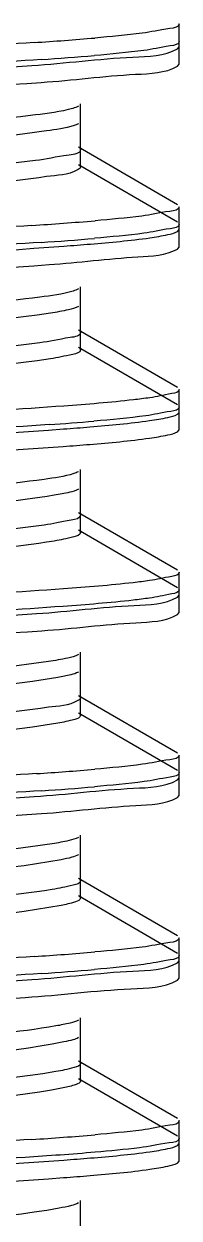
# Model space of a CAD drawing. Extents: x 1725261 to 1937680, y 860327 to 1571294.
# Drawn here: x 1832010.7 to 1832031, y 1215989.3 to 1216144.9 of the extents above; entities that cross this region are included whole.
import ezdxf

# ---------------------------------------------------------------- set-up
doc = ezdxf.new("R2010")
doc.units = 0
doc.header["$LTSCALE"] = 1000
doc.header["$MEASUREMENT"] = 0

msp = doc.modelspace()

# ---------------------------------------------------------------- linework, layer by layer
at = {"linetype": 'Continuous'}
for p, q in [((1832030.97, 1216141.94), (1832030.97, 1216144.91)), ((1832030.97, 1216141.94), (1832030.97, 1216144.91)), ((1832030.75, 1216141.68), (1832030.97, 1216141.94)), ((1832030.97, 1216139.66), (1832030.97, 1216142.63)), ((1832030.97, 1216139.66), (1832030.97, 1216142.63)), ((1832030.75, 1216139.4), (1832030.97, 1216139.66)), ((1832018.08, 1216128.54), (1832018.08, 1216134.49)), ((1832018.08, 1216126.26), (1832018.08, 1216132.22)), ((1832030.75, 1216121.36), (1832017.82, 1216128.84)), ((1832030.75, 1216119.08), (1832017.82, 1216126.56)), ((1832030.97, 1216118.12), (1832030.97, 1216121.1)), ((1832030.97, 1216118.12), (1832030.97, 1216121.1)), ((1832030.75, 1216117.86), (1832030.97, 1216118.12)), ((1832030.97, 1216115.84), (1832030.97, 1216118.82)), ((1832030.97, 1216115.84), (1832030.97, 1216118.82)), ((1832030.75, 1216115.58), (1832030.97, 1216115.84)), ((1832018.08, 1216104.73), (1832018.08, 1216110.68)), ((1832018.08, 1216102.45), (1832018.08, 1216108.4)), ((1832030.75, 1216097.55), (1832017.82, 1216105.03)), ((1832030.75, 1216095.27), (1832017.82, 1216102.75)), ((1832030.97, 1216094.31), (1832030.97, 1216097.29)), ((1832030.97, 1216092.03), (1832030.97, 1216095.01)), ((1832030.97, 1216092.03), (1832030.97, 1216095.01)), ((1832030.75, 1216094.05), (1832030.97, 1216094.31)), ((1832030.75, 1216091.77), (1832030.97, 1216092.03)), ((1832018.08, 1216080.92), (1832018.08, 1216086.87)), ((1832018.08, 1216078.64), (1832018.08, 1216084.59)), ((1832030.75, 1216073.74), (1832017.82, 1216081.22)), ((1832030.75, 1216071.46), (1832017.82, 1216078.94)), ((1832030.97, 1216070.5), (1832030.97, 1216073.47)), ((1832030.97, 1216070.5), (1832030.97, 1216073.47)), ((1832030.97, 1216068.22), (1832030.97, 1216071.2)), ((1832030.97, 1216068.22), (1832030.97, 1216071.2)), ((1832030.75, 1216070.24), (1832030.97, 1216070.5)), ((1832030.75, 1216067.96), (1832030.97, 1216068.22)), ((1832018.08, 1216057.1), (1832018.08, 1216063.06)), ((1832018.08, 1216054.82), (1832018.08, 1216060.78)), ((1832030.75, 1216049.92), (1832017.82, 1216057.4)), ((1832030.75, 1216047.64), (1832017.82, 1216055.13)), ((1832030.97, 1216046.69), (1832030.97, 1216049.66)), ((1832030.97, 1216046.69), (1832030.97, 1216049.66)), ((1832030.75, 1216046.42), (1832030.97, 1216046.69)), ((1832030.97, 1216044.41), (1832030.97, 1216047.38)), ((1832030.97, 1216044.41), (1832030.97, 1216047.38)), ((1832030.75, 1216044.15), (1832030.97, 1216044.41)), ((1832018.08, 1216033.29), (1832018.08, 1216039.24)), ((1832018.08, 1216031.01), (1832018.08, 1216036.96)), ((1832030.75, 1216026.11), (1832017.82, 1216033.59)), ((1832030.75, 1216023.83), (1832017.82, 1216031.31)), ((1832030.97, 1216022.87), (1832030.97, 1216025.85)), ((1832030.97, 1216022.87), (1832030.97, 1216025.85)), ((1832030.97, 1216020.59), (1832030.97, 1216023.57)), ((1832030.97, 1216020.59), (1832030.97, 1216023.57)), ((1832030.75, 1216022.61), (1832030.97, 1216022.87)), ((1832030.75, 1216020.33), (1832030.97, 1216020.59)), ((1832018.08, 1216009.48), (1832018.08, 1216015.43)), ((1832018.08, 1216007.2), (1832018.08, 1216013.15)), ((1832030.75, 1216002.3), (1832017.82, 1216009.78)), ((1832030.75, 1216000.02), (1832017.82, 1216007.5)), ((1832030.97, 1215999.06), (1832030.97, 1216002.04)), ((1832030.97, 1215999.06), (1832030.97, 1216002.04)), ((1832030.97, 1215996.78), (1832030.97, 1215999.76)), ((1832030.97, 1215996.78), (1832030.97, 1215999.76)), ((1832030.75, 1215998.8), (1832030.97, 1215999.06)), ((1832030.75, 1215996.52), (1832030.97, 1215996.78)), ((1832018.08, 1215985.66), (1832018.08, 1215991.62))]:
    msp.add_line(p, q, dxfattribs=at)
for centre, radius, start, end in [((1831984.35, 1216567.28), 425.7, 273.7304, 274.8001), ((1831985.61, 1216549.02), 409.67, 273.8316, 274.8033), ((1831983.96, 1216548.37), 430.61, 273.6995, 274.7995), ((1831985.58, 1216525.65), 410.12, 273.8286, 274.8033), ((1831986.95, 1216484.66), 392.88, 273.9474, 274.8034), ((1831984.77, 1216466.66), 420.32, 273.7644, 274.8009), ((1831985.71, 1216452.59), 408.49, 273.8394, 274.8035), ((1831984.36, 1216448.05), 425.53, 273.7314, 274.8001), ((1831985.62, 1216429.93), 409.64, 273.8317, 274.8033), ((1831983.97, 1216429.15), 430.46, 273.7005, 274.7995)]:
    msp.add_arc(centre, radius, start, end, dxfattribs=at)
for points, knots in [([(1832030.97, 1216144.91), (1832030.97, 1216144.46), (1832028.56, 1216144.19), (1832027.35, 1216143.85), (1832026.14, 1216143.7)], [0, 0, 0, 0, 0.270722, 1, 1, 1, 1]), ([(1832012.04, 1216142.48), (1832000.82, 1216141.74), (1831949.88, 1216139.29), (1831898.88, 1216138.07), (1831859.22, 1216135.43)], [0, 0, 0, 0, 0.220591, 1, 1, 1, 1]), ([(1832011.74, 1216139.49), (1832016.15, 1216139.78), (1832022.31, 1216140.63), (1832029.04, 1216140.7), (1832030.74, 1216141.68)], [0, 0, 0, 0, 0.691489, 1, 1, 1, 1]), ([(1832030.97, 1216142.63), (1832030.97, 1216142.2), (1832028.68, 1216141.92), (1832027.53, 1216141.6), (1832026.37, 1216141.45)], [0, 0, 0, 0, 0.271511, 1, 1, 1, 1]), ([(1832012.99, 1216140.27), (1832001.71, 1216139.5), (1831950.21, 1216137.02), (1831898.64, 1216135.83), (1831858.47, 1216133.1)], [0, 0, 0, 0, 0.219185, 1, 1, 1, 1]), ([(1831858.9, 1216132.43), (1831870.04, 1216133.18), (1831920.99, 1216135.63), (1831972, 1216136.86), (1832011.74, 1216139.49)], [0, 0, 0, 0, 0.218984, 1, 1, 1, 1]), ([(1832012.96, 1216137.29), (1832017.08, 1216137.57), (1832022.85, 1216138.37), (1832029.14, 1216138.48), (1832030.74, 1216139.4)], [0, 0, 0, 0, 0.690321, 1, 1, 1, 1]), ([(1831858.64, 1216130.13), (1831869.93, 1216130.9), (1831921.37, 1216133.37), (1831972.87, 1216134.56), (1832012.96, 1216137.29)], [0, 0, 0, 0, 0.21965, 1, 1, 1, 1]), ([(1832017.82, 1216134.19), (1832017.6, 1216134.06), (1832015.75, 1216133.46), (1832013.84, 1216133.26), (1832012.2, 1216133.05)], [0, 0, 0, 0, 0.135508, 1, 1, 1, 1]), ([(1832012.2, 1216133.05), (1832001.84, 1216131.77), (1831967.34, 1216130.13), (1831915.9, 1216127.2), (1831874.62, 1216126.26), (1831857.69, 1216123.82)], [0, 0, 0, 0, 0.20233, 0.668453, 1, 1, 1, 1]), ([(1832017.82, 1216131.91), (1832017.64, 1216131.81), (1832016.29, 1216131.33), (1832014.87, 1216131.14), (1832013.67, 1216130.97)], [0, 0, 0, 0, 0.144146, 1, 1, 1, 1]), ([(1832013.67, 1216130.97), (1832003.52, 1216129.52), (1831968.46, 1216128.01), (1831916.3, 1216124.77), (1831873.99, 1216124.16), (1831856.86, 1216121.42)], [0, 0, 0, 0, 0.19563, 0.668751, 1, 1, 1, 1]), ([(1832018.08, 1216128.54), (1832018.09, 1216127.99), (1832015.13, 1216127.69), (1832013.67, 1216127.28), (1832012.2, 1216127.1)], [0, 0, 0, 0, 0.270556, 1, 1, 1, 1]), ([(1832012.2, 1216127.1), (1832000.76, 1216125.68), (1831971.89, 1216124.39), (1831927.2, 1216122.08), (1831888.56, 1216120.62), (1831864.81, 1216118.57), (1831856.72, 1216118.01), (1831854.15, 1216117.16)], [0, 0, 0, 0, 0.21834, 0.54638, 0.848471, 0.948812, 1, 1, 1, 1]), ([(1832018.08, 1216126.26), (1832018.08, 1216126.12), (1832016.52, 1216125.12), (1832015.07, 1216125.22), (1832013.67, 1216125.02)], [0, 0, 0, 0, 0.089983, 1, 1, 1, 1]), ([(1832013.67, 1216125.02), (1832002.64, 1216123.45), (1831973.92, 1216122.25), (1831936.47, 1216120.34), (1831902.57, 1216118.74), (1831880.69, 1216117.68), (1831865.05, 1216116.29), (1831856.73, 1216115.76), (1831854.12, 1216114.87)], [0, 0, 0, 0, 0.208967, 0.538107, 0.703891, 0.84582, 0.948226, 1, 1, 1, 1]), ([(1832030.97, 1216121.1), (1832030.97, 1216120.64), (1832028.53, 1216120.37), (1832027.31, 1216120.04), (1832026.08, 1216119.88)], [0, 0, 0, 0, 0.270552, 1, 1, 1, 1]), ([(1832011.74, 1216118.65), (1832000.47, 1216117.9), (1831949.52, 1216115.47), (1831898.51, 1216114.26), (1831858.9, 1216111.59)], [0, 0, 0, 0, 0.221599, 1, 1, 1, 1]), ([(1832030.97, 1216118.82), (1832030.97, 1216118.39), (1832028.68, 1216118.1), (1832027.52, 1216117.79), (1832026.37, 1216117.64)], [0, 0, 0, 0, 0.271487, 1, 1, 1, 1]), ([(1832027.14, 1216117.04), (1832027.92, 1216117.16), (1832029.13, 1216117.37), (1832030.36, 1216117.64), (1832030.74, 1216117.86)], [0, 0, 0, 0, 0.642799, 1, 1, 1, 1]), ([(1832012.96, 1216116.45), (1832001.71, 1216115.69), (1831950.27, 1216113.21), (1831898.77, 1216112.01), (1831858.64, 1216109.3)], [0, 0, 0, 0, 0.219069, 1, 1, 1, 1]), ([(1832015.93, 1216115.96), (1832017.08, 1216116.05), (1832020.82, 1216116.34), (1832024.56, 1216116.68), (1832027.14, 1216117.04)], [0, 0, 0, 0, 0.307531, 1, 1, 1, 1]), ([(1831855.94, 1216108.41), (1831867.45, 1216109.25), (1831920.78, 1216111.84), (1831974.2, 1216112.89), (1832015.93, 1216115.96)], [0, 0, 0, 0, 0.216246, 1, 1, 1, 1]), ([(1832013.99, 1216113.55), (1832017.87, 1216113.82), (1832023.31, 1216114.57), (1832029.23, 1216114.71), (1832030.74, 1216115.58)], [0, 0, 0, 0, 0.689207, 1, 1, 1, 1]), ([(1831853.32, 1216105.93), (1831864.37, 1216106.81), (1831917.94, 1216109.45), (1831971.57, 1216110.58), (1832013.99, 1216113.55)], [0, 0, 0, 0, 0.20676, 1, 1, 1, 1]), ([(1832017.82, 1216110.38), (1832017.61, 1216110.26), (1832015.97, 1216109.71), (1832014.26, 1216109.51), (1832012.8, 1216109.32)], [0, 0, 0, 0, 0.138663, 1, 1, 1, 1]), ([(1832012.8, 1216109.32), (1832002.67, 1216107.99), (1831968.4, 1216106.38), (1831916.89, 1216103.47), (1831875.33, 1216102.44), (1831858.08, 1216100.07)], [0, 0, 0, 0, 0.197662, 0.663013, 1, 1, 1, 1]), ([(1832014.19, 1216107.23), (1832004.79, 1216105.81), (1831979.76, 1216104.68), (1831938.93, 1216102.56), (1831896.92, 1216100.59), (1831870.35, 1216099.26), (1831859.77, 1216098)], [0, 0, 0, 0, 0.184318, 0.484662, 0.793435, 1, 1, 1, 1]), ([(1832017.82, 1216108.1), (1832017.43, 1216107.88), (1832016.19, 1216107.57), (1832014.97, 1216107.35), (1832014.19, 1216107.23)], [0, 0, 0, 0, 0.362852, 1, 1, 1, 1]), ([(1832018.08, 1216104.73), (1832018.08, 1216104.23), (1832015.45, 1216103.9), (1832014.12, 1216103.54), (1832012.8, 1216103.36)], [0, 0, 0, 0, 0.27224, 1, 1, 1, 1]), ([(1832012.8, 1216103.36), (1832001.48, 1216101.89), (1831972.61, 1216100.61), (1831935.11, 1216098.76), (1831901.58, 1216097.16), (1831880.09, 1216096.11), (1831864.77, 1216094.73), (1831856.63, 1216094.21), (1831854.09, 1216093.33)], [0, 0, 0, 0, 0.21516, 0.544196, 0.7084, 0.848448, 0.949211, 1, 1, 1, 1]), ([(1832018.08, 1216102.45), (1832018.08, 1216102.07), (1832016.2, 1216101.68), (1832015.17, 1216101.43), (1832014.19, 1216101.28)], [0, 0, 0, 0, 0.27791, 1, 1, 1, 1]), ([(1832014.19, 1216101.28), (1832004.79, 1216099.86), (1831979.76, 1216098.72), (1831938.93, 1216096.6), (1831896.92, 1216094.63), (1831870.35, 1216093.31), (1831859.77, 1216092.05)], [0, 0, 0, 0, 0.184318, 0.484662, 0.793435, 1, 1, 1, 1]), ([(1832027.14, 1216096.21), (1832026.42, 1216096.11), (1832022.7, 1216095.65), (1832018.95, 1216095.35), (1832015.93, 1216095.13)], [0, 0, 0, 0, 0.1913, 1, 1, 1, 1]), ([(1832030.97, 1216097.29), (1832030.97, 1216096.92), (1832029.09, 1216096.6), (1832028.1, 1216096.34), (1832027.14, 1216096.21)], [0, 0, 0, 0, 0.274621, 1, 1, 1, 1]), ([(1832015.93, 1216095.13), (1832004.5, 1216094.29), (1831951.16, 1216091.68), (1831897.76, 1216090.62), (1831855.94, 1216087.57)], [0, 0, 0, 0, 0.214632, 1, 1, 1, 1]), ([(1832030.97, 1216095.01), (1832030.97, 1216094.6), (1832028.82, 1216094.3), (1832027.72, 1216094.01), (1832026.63, 1216093.86)], [0, 0, 0, 0, 0.272455, 1, 1, 1, 1]), ([(1832015.87, 1216092.15), (1832017.02, 1216092.23), (1832020.78, 1216092.53), (1832024.54, 1216092.86), (1832027.12, 1216093.23)], [0, 0, 0, 0, 0.307513, 1, 1, 1, 1]), ([(1832027.12, 1216093.23), (1832027.91, 1216093.34), (1832029.12, 1216093.55), (1832030.36, 1216093.83), (1832030.74, 1216094.05)], [0, 0, 0, 0, 0.642963, 1, 1, 1, 1]), ([(1832013.99, 1216092.71), (1832002.04, 1216091.88), (1831948.41, 1216089.28), (1831894.68, 1216088.4), (1831853.1, 1216085.08)], [0, 0, 0, 0, 0.22323, 1, 1, 1, 1]), ([(1831855.77, 1216084.58), (1831867.26, 1216085.42), (1831920.63, 1216088.02), (1831974.08, 1216089.07), (1832015.87, 1216092.15)], [0, 0, 0, 0, 0.215731, 1, 1, 1, 1]), ([(1832027.11, 1216090.95), (1832027.9, 1216091.06), (1832029.12, 1216091.27), (1832030.36, 1216091.55), (1832030.74, 1216091.77)], [0, 0, 0, 0, 0.643037, 1, 1, 1, 1]), ([(1831855.68, 1216082.3), (1831867.17, 1216083.14), (1831920.56, 1216085.74), (1831974.02, 1216086.79), (1832015.84, 1216089.87)], [0, 0, 0, 0, 0.215475, 1, 1, 1, 1]), ([(1832015.84, 1216089.87), (1832017, 1216089.95), (1832020.76, 1216090.25), (1832024.52, 1216090.58), (1832027.11, 1216090.95)], [0, 0, 0, 0, 0.307506, 1, 1, 1, 1]), ([(1832013.36, 1216085.58), (1832003.22, 1216084.18), (1831968.41, 1216082.62), (1831916.47, 1216079.51), (1831874.42, 1216078.74), (1831857.25, 1216076.13)], [0, 0, 0, 0, 0.196452, 0.666888, 1, 1, 1, 1]), ([(1832017.82, 1216086.57), (1832017.63, 1216086.46), (1832016.18, 1216085.95), (1832014.66, 1216085.76), (1832013.36, 1216085.58)], [0, 0, 0, 0, 0.142097, 1, 1, 1, 1]), ([(1832017.82, 1216084.29), (1832017.47, 1216084.09), (1832016.41, 1216083.81), (1832015.35, 1216083.61), (1832014.67, 1216083.5)], [0, 0, 0, 0, 0.368601, 1, 1, 1, 1]), ([(1832014.67, 1216083.5), (1832004.6, 1216081.87), (1831977.51, 1216080.8), (1831933.99, 1216078.61), (1831891.23, 1216076.2), (1831865.05, 1216075.4), (1831855.73, 1216073.59)], [0, 0, 0, 0, 0.192134, 0.50924, 0.821185, 1, 1, 1, 1]), ([(1832018.08, 1216080.92), (1832018.08, 1216080.46), (1832015.76, 1216080.11), (1832014.55, 1216079.79), (1832013.36, 1216079.63)], [0, 0, 0, 0, 0.274197, 1, 1, 1, 1]), ([(1832013.36, 1216079.63), (1832002.19, 1216078.09), (1831973.32, 1216076.86), (1831935.74, 1216074.97), (1831901.92, 1216073.36), (1831880.19, 1216072.32), (1831864.76, 1216070.9), (1831856.56, 1216070.4), (1831854.03, 1216069.49)], [0, 0, 0, 0, 0.211837, 0.541782, 0.707159, 0.848243, 0.949504, 1, 1, 1, 1]), ([(1832014.67, 1216077.54), (1832003.98, 1216075.81), (1831975.31, 1216074.78), (1831937.79, 1216072.77), (1831903.33, 1216071.15), (1831880.98, 1216070.09), (1831865.08, 1216068.64), (1831856.62, 1216068.15), (1831854.02, 1216067.21)], [0, 0, 0, 0, 0.201859, 0.53258, 0.70075, 0.844896, 0.948529, 1, 1, 1, 1]), ([(1832018.08, 1216078.64), (1832018.08, 1216078.3), (1832016.46, 1216077.9), (1832015.53, 1216077.68), (1832014.67, 1216077.54)], [0, 0, 0, 0, 0.28085, 1, 1, 1, 1]), ([(1832030.97, 1216073.47), (1832030.97, 1216073.1), (1832029.08, 1216072.79), (1832028.09, 1216072.53), (1832027.12, 1216072.39)], [0, 0, 0, 0, 0.274546, 1, 1, 1, 1]), ([(1832015.87, 1216071.31), (1832004.41, 1216070.47), (1831951.04, 1216067.86), (1831897.6, 1216066.81), (1831855.77, 1216063.75)], [0, 0, 0, 0, 0.214988, 1, 1, 1, 1]), ([(1832027.12, 1216072.39), (1832026.41, 1216072.29), (1832022.67, 1216071.83), (1832018.91, 1216071.53), (1832015.87, 1216071.31)], [0, 0, 0, 0, 0.191312, 1, 1, 1, 1]), ([(1832030.97, 1216071.2), (1832030.97, 1216070.83), (1832029.08, 1216070.51), (1832028.08, 1216070.25), (1832027.11, 1216070.11)], [0, 0, 0, 0, 0.274513, 1, 1, 1, 1]), ([(1832012.37, 1216068.09), (1832016.62, 1216068.37), (1832022.58, 1216069.2), (1832029.09, 1216069.29), (1832030.74, 1216070.24)], [0, 0, 0, 0, 0.690898, 1, 1, 1, 1]), ([(1832027.11, 1216070.11), (1832026.4, 1216070.01), (1832022.65, 1216069.55), (1832018.89, 1216069.25), (1832015.84, 1216069.03)], [0, 0, 0, 0, 0.191316, 1, 1, 1, 1]), ([(1832015.84, 1216069.03), (1832004.37, 1216068.19), (1831950.98, 1216065.58), (1831897.52, 1216064.53), (1831855.68, 1216061.46)], [0, 0, 0, 0, 0.215162, 1, 1, 1, 1]), ([(1831859.55, 1216061.03), (1831870.8, 1216061.78), (1831921.74, 1216064.22), (1831972.74, 1216065.43), (1832012.37, 1216068.09)], [0, 0, 0, 0, 0.221083, 1, 1, 1, 1]), ([(1832013.06, 1216065.86), (1832017.15, 1216066.14), (1832022.89, 1216066.93), (1832029.15, 1216067.04), (1832030.74, 1216067.96)], [0, 0, 0, 0, 0.690221, 1, 1, 1, 1]), ([(1831858.36, 1216058.67), (1831869.65, 1216059.44), (1831921.21, 1216061.93), (1831972.84, 1216063.12), (1832013.06, 1216065.86)], [0, 0, 0, 0, 0.219074, 1, 1, 1, 1]), ([(1832013.9, 1216061.84), (1832003.7, 1216060.35), (1831976.86, 1216059.17), (1831933.88, 1216057.06), (1831891.66, 1216054.78), (1831865.76, 1216053.81), (1831856.32, 1216052.17)], [0, 0, 0, 0, 0.195819, 0.509469, 0.817855, 1, 1, 1, 1]), ([(1832017.82, 1216062.76), (1832017.4, 1216062.51), (1832016.06, 1216062.2), (1832014.75, 1216061.97), (1832013.9, 1216061.84)], [0, 0, 0, 0, 0.359937, 1, 1, 1, 1]), ([(1832017.82, 1216060.48), (1832017.52, 1216060.3), (1832016.61, 1216060.04), (1832015.7, 1216059.86), (1832015.13, 1216059.76)], [0, 0, 0, 0, 0.37501, 1, 1, 1, 1]), ([(1832015.13, 1216059.76), (1832006.3, 1216058.23), (1831982.02, 1216057.24), (1831941.85, 1216055.02), (1831899.4, 1216053.11), (1831872.19, 1216051.73), (1831861.11, 1216050.53)], [0, 0, 0, 0, 0.17416, 0.470646, 0.783277, 1, 1, 1, 1]), ([(1832013.9, 1216055.89), (1832002.88, 1216054.28), (1831974.03, 1216053.12), (1831936.4, 1216051.18), (1831902.29, 1216049.56), (1831880.32, 1216048.52), (1831864.77, 1216047.07), (1831856.5, 1216046.6), (1831853.99, 1216045.66)], [0, 0, 0, 0, 0.20838, 0.539161, 0.705719, 0.84788, 0.949708, 1, 1, 1, 1]), ([(1832018.08, 1216057.1), (1832018.08, 1216056.97), (1832016.63, 1216056), (1832015.23, 1216056.08), (1832013.9, 1216055.89)], [0, 0, 0, 0, 0.091227, 1, 1, 1, 1]), ([(1832018.08, 1216054.82), (1832018.08, 1216054.52), (1832016.7, 1216054.13), (1832015.87, 1216053.94), (1832015.13, 1216053.81)], [0, 0, 0, 0, 0.284357, 1, 1, 1, 1]), ([(1832015.13, 1216053.81), (1832006.3, 1216052.28), (1831982.02, 1216051.29), (1831941.85, 1216049.07), (1831899.4, 1216047.16), (1831872.19, 1216045.78), (1831861.11, 1216044.58)], [0, 0, 0, 0, 0.17416, 0.470646, 0.783277, 1, 1, 1, 1]), ([(1832030.97, 1216049.66), (1832030.97, 1216049.21), (1832028.59, 1216048.94), (1832027.4, 1216048.61), (1832026.2, 1216048.46)], [0, 0, 0, 0, 0.270937, 1, 1, 1, 1]), ([(1832012.37, 1216047.25), (1832001.2, 1216046.5), (1831950.26, 1216044.06), (1831899.26, 1216042.83), (1831859.55, 1216040.2)], [0, 0, 0, 0, 0.21953, 1, 1, 1, 1]), ([(1832012.05, 1216044.26), (1832016.38, 1216044.54), (1832022.45, 1216045.38), (1832029.06, 1216045.46), (1832030.74, 1216046.42)], [0, 0, 0, 0, 0.691198, 1, 1, 1, 1]), ([(1832030.97, 1216047.38), (1832030.97, 1216046.95), (1832028.69, 1216046.66), (1832027.54, 1216046.35), (1832026.39, 1216046.2)], [0, 0, 0, 0, 0.271573, 1, 1, 1, 1]), ([(1832013.06, 1216045.02), (1832001.77, 1216044.25), (1831950.21, 1216041.77), (1831898.58, 1216040.58), (1831858.36, 1216037.84)], [0, 0, 0, 0, 0.21912, 1, 1, 1, 1]), ([(1831859.23, 1216037.2), (1831870.43, 1216037.95), (1831921.37, 1216040.39), (1831972.37, 1216041.62), (1832012.05, 1216044.26)], [0, 0, 0, 0, 0.220054, 1, 1, 1, 1]), ([(1832012.99, 1216042.04), (1832017.1, 1216042.32), (1832022.86, 1216043.12), (1832029.14, 1216043.23), (1832030.74, 1216044.15)], [0, 0, 0, 0, 0.690292, 1, 1, 1, 1]), ([(1831858.46, 1216034.87), (1831869.74, 1216035.63), (1831921.25, 1216038.12), (1831972.82, 1216039.31), (1832012.99, 1216042.04)], [0, 0, 0, 0, 0.219245, 1, 1, 1, 1]), ([(1832017.82, 1216038.94), (1832017.45, 1216038.73), (1832016.29, 1216038.44), (1832015.14, 1216038.22), (1832014.41, 1216038.11)], [0, 0, 0, 0, 0.365324, 1, 1, 1, 1]), ([(1832014.41, 1216038.11), (1832004.28, 1216036.53), (1831977.24, 1216035.42), (1831933.88, 1216033.26), (1831891.31, 1216030.89), (1831865.24, 1216030.03), (1831855.89, 1216028.28)], [0, 0, 0, 0, 0.193633, 0.509715, 0.820379, 1, 1, 1, 1]), ([(1832015.55, 1216036.02), (1832007.02, 1216034.43), (1831983.13, 1216033.54), (1831943.3, 1216031.25), (1831900.67, 1216029.37), (1831873.15, 1216027.97), (1831861.83, 1216026.79)], [0, 0, 0, 0, 0.169059, 0.463606, 0.77817, 1, 1, 1, 1]), ([(1832017.82, 1216036.66), (1832017.56, 1216036.51), (1832016.8, 1216036.28), (1832016.03, 1216036.11), (1832015.55, 1216036.02)], [0, 0, 0, 0, 0.382192, 1, 1, 1, 1]), ([(1832018.08, 1216033.29), (1832018.08, 1216032.93), (1832016.32, 1216032.54), (1832015.33, 1216032.3), (1832014.41, 1216032.15)], [0, 0, 0, 0, 0.279151, 1, 1, 1, 1]), ([(1832014.41, 1216032.15), (1832003.56, 1216030.46), (1831974.74, 1216029.38), (1831937.07, 1216027.39), (1831902.68, 1216025.76), (1831880.47, 1216024.73), (1831864.8, 1216023.24), (1831856.46, 1216022.8), (1831853.95, 1216021.84)], [0, 0, 0, 0, 0.204799, 0.536352, 0.704101, 0.847377, 0.949834, 1, 1, 1, 1]), ([(1832018.08, 1216031.01), (1832018.08, 1216030.75), (1832016.92, 1216030.36), (1832016.19, 1216030.19), (1832015.55, 1216030.07)], [0, 0, 0, 0, 0.288579, 1, 1, 1, 1]), ([(1832015.55, 1216030.07), (1832007.02, 1216028.47), (1831983.13, 1216027.58), (1831943.3, 1216025.3), (1831900.67, 1216023.42), (1831873.15, 1216022.02), (1831861.83, 1216020.84)], [0, 0, 0, 0, 0.169059, 0.463606, 0.77817, 1, 1, 1, 1]), ([(1832030.97, 1216025.85), (1832030.97, 1216025.4), (1832028.56, 1216025.12), (1832027.35, 1216024.79), (1832026.14, 1216024.64)], [0, 0, 0, 0, 0.270729, 1, 1, 1, 1]), ([(1832012.05, 1216023.42), (1832000.83, 1216022.67), (1831949.89, 1216020.23), (1831898.89, 1216019.01), (1831859.23, 1216016.36)], [0, 0, 0, 0, 0.220558, 1, 1, 1, 1]), ([(1832030.97, 1216023.57), (1832030.97, 1216023.14), (1832028.68, 1216022.85), (1832027.53, 1216022.54), (1832026.37, 1216022.39)], [0, 0, 0, 0, 0.271512, 1, 1, 1, 1]), ([(1832011.75, 1216020.42), (1832016.15, 1216020.71), (1832022.31, 1216021.57), (1832029.04, 1216021.63), (1832030.74, 1216022.61)], [0, 0, 0, 0, 0.69148, 1, 1, 1, 1]), ([(1832012.99, 1216021.2), (1832001.71, 1216020.44), (1831950.2, 1216017.96), (1831898.63, 1216016.76), (1831858.46, 1216014.03)], [0, 0, 0, 0, 0.219186, 1, 1, 1, 1]), ([(1831858.91, 1216013.36), (1831870.06, 1216014.11), (1831921, 1216016.56), (1831972.01, 1216017.8), (1832011.75, 1216020.42)], [0, 0, 0, 0, 0.219018, 1, 1, 1, 1]), ([(1832010.86, 1216018.09), (1832015.47, 1216018.38), (1832021.92, 1216019.28), (1832028.96, 1216019.31), (1832030.74, 1216020.33)], [0, 0, 0, 0, 0.692236, 1, 1, 1, 1]), ([(1831853.58, 1216010.7), (1831864.28, 1216011.54), (1831916.71, 1216014.14), (1831969.2, 1216015.39), (1832010.86, 1216018.09)], [0, 0, 0, 0, 0.204514, 1, 1, 1, 1]), ([(1832017.82, 1216015.13), (1832017.49, 1216014.94), (1832016.5, 1216014.67), (1832015.51, 1216014.48), (1832014.88, 1216014.37)], [0, 0, 0, 0, 0.371353, 1, 1, 1, 1]), ([(1832014.88, 1216014.37), (1832004.87, 1216012.7), (1831977.74, 1216011.67), (1831934.12, 1216009.46), (1831891.22, 1216007.02), (1831864.94, 1216006.25), (1831855.63, 1216004.42)], [0, 0, 0, 0, 0.190819, 0.5086, 0.821571, 1, 1, 1, 1]), ([(1832015.94, 1216012.29), (1832007.71, 1216010.61), (1831984.2, 1216009.84), (1831944.76, 1216007.48), (1831901.95, 1216005.64), (1831874.14, 1216004.21), (1831862.57, 1216003.06)], [0, 0, 0, 0, 0.163938, 0.456535, 0.773032, 1, 1, 1, 1]), ([(1832017.82, 1216012.85), (1832017.6, 1216012.72), (1832016.97, 1216012.51), (1832016.33, 1216012.37), (1832015.94, 1216012.29)], [0, 0, 0, 0, 0.390278, 1, 1, 1, 1]), ([(1832018.08, 1216009.48), (1832018.08, 1216009.16), (1832016.57, 1216008.76), (1832015.69, 1216008.55), (1832014.88, 1216008.42)], [0, 0, 0, 0, 0.282326, 1, 1, 1, 1]), ([(1832014.88, 1216008.42), (1832005.89, 1216006.92), (1831981.4, 1216005.89), (1831941.03, 1216003.7), (1831898.71, 1216001.77), (1831871.67, 1216000.4), (1831860.72, 1215999.19)], [0, 0, 0, 0, 0.176994, 0.474556, 0.786113, 1, 1, 1, 1]), ([(1832015.85, 1216006.31), (1832007.57, 1216004.67), (1831984.03, 1216003.86), (1831944.58, 1216001.52), (1831901.86, 1215999.68), (1831874.11, 1215998.26), (1831862.57, 1215997.1)], [0, 0, 0, 0, 0.164905, 0.457517, 0.773479, 1, 1, 1, 1]), ([(1832018.08, 1216007.2), (1832018.08, 1216006.96), (1832017.07, 1216006.58), (1832016.42, 1216006.43), (1832015.85, 1216006.31)], [0, 0, 0, 0, 0.292289, 1, 1, 1, 1]), ([(1832030.97, 1216002.04), (1832030.97, 1216001.58), (1832028.53, 1216001.31), (1832027.31, 1216000.97), (1832026.09, 1216000.82)], [0, 0, 0, 0, 0.270557, 1, 1, 1, 1]), ([(1832011.75, 1215999.59), (1832000.48, 1215998.84), (1831949.53, 1215996.4), (1831898.52, 1215995.19), (1831858.91, 1215992.53)], [0, 0, 0, 0, 0.221566, 1, 1, 1, 1]), ([(1832030.97, 1215999.76), (1832030.97, 1215999.28), (1832028.38, 1215999.02), (1832027.1, 1215998.66), (1832025.81, 1215998.5)], [0, 0, 0, 0, 0.269818, 1, 1, 1, 1]), ([(1832027.14, 1215997.98), (1832027.92, 1215998.09), (1832029.13, 1215998.3), (1832030.36, 1215998.58), (1832030.74, 1215998.8)], [0, 0, 0, 0, 0.642793, 1, 1, 1, 1]), ([(1832010.86, 1215997.25), (1831998.8, 1215996.47), (1831946.31, 1215993.96), (1831893.74, 1215993.03), (1831853.41, 1215989.85)], [0, 0, 0, 0, 0.230084, 1, 1, 1, 1]), ([(1831855.94, 1215989.34), (1831867.46, 1215990.18), (1831920.79, 1215992.78), (1831974.2, 1215993.82), (1832015.93, 1215996.9)], [0, 0, 0, 0, 0.216266, 1, 1, 1, 1]), ([(1832015.93, 1215996.9), (1832017.08, 1215996.99), (1832020.82, 1215997.28), (1832024.56, 1215997.62), (1832027.14, 1215997.98)], [0, 0, 0, 0, 0.307531, 1, 1, 1, 1]), ([(1832027.13, 1215995.7), (1832027.91, 1215995.81), (1832029.12, 1215996.02), (1832030.36, 1215996.3), (1832030.74, 1215996.52)], [0, 0, 0, 0, 0.642903, 1, 1, 1, 1]), ([(1832015.89, 1215994.62), (1832017.04, 1215994.7), (1832020.79, 1215995), (1832024.55, 1215995.33), (1832027.13, 1215995.7)], [0, 0, 0, 0, 0.307522, 1, 1, 1, 1]), ([(1831855.81, 1215987.06), (1831867.31, 1215987.9), (1831920.68, 1215990.5), (1831974.12, 1215991.54), (1832015.89, 1215994.62)], [0, 0, 0, 0, 0.215878, 1, 1, 1, 1]), ([(1832015.32, 1215990.63), (1832006.62, 1215989.08), (1831982.52, 1215988.13), (1831942.49, 1215985.88), (1831899.96, 1215983.99), (1831872.62, 1215982.6), (1831861.42, 1215981.4)], [0, 0, 0, 0, 0.171902, 0.467529, 0.781017, 1, 1, 1, 1]), ([(1832017.82, 1215991.32), (1832017.54, 1215991.15), (1832016.69, 1215990.9), (1832015.85, 1215990.73), (1832015.32, 1215990.63)], [0, 0, 0, 0, 0.37809, 1, 1, 1, 1])]:
    msp.add_open_spline(points, degree=3, knots=knots, dxfattribs=at)
for points in [[(1832026.14, 1216143.7), (1832024.09, 1216143.44), (1832022.03, 1216143.25), (1832019.97, 1216143.07)], [(1832026.37, 1216141.45), (1832024.23, 1216141.17), (1832022.07, 1216140.97), (1832019.92, 1216140.79)], [(1832026.08, 1216119.88), (1832024.06, 1216119.63), (1832022.02, 1216119.44), (1832019.99, 1216119.26)], [(1832026.37, 1216117.64), (1832024.22, 1216117.36), (1832022.07, 1216117.16), (1832019.92, 1216116.98)], [(1832026.63, 1216093.86), (1832024.38, 1216093.56), (1832022.11, 1216093.35), (1832019.85, 1216093.16)], [(1832026.2, 1216048.46), (1832024.12, 1216048.19), (1832022.04, 1216048), (1832019.95, 1216047.82)], [(1832026.39, 1216046.2), (1832024.24, 1216045.92), (1832022.08, 1216045.72), (1832019.91, 1216045.54)], [(1832026.14, 1216024.64), (1832024.09, 1216024.38), (1832022.03, 1216024.18), (1832019.97, 1216024.01)], [(1832026.37, 1216022.39), (1832024.23, 1216022.11), (1832022.07, 1216021.91), (1832019.92, 1216021.73)], [(1832026.09, 1216000.82), (1832024.06, 1216000.56), (1832022.02, 1216000.37), (1832019.99, 1216000.2)], [(1832025.81, 1215998.5), (1832023.88, 1215998.27), (1832021.95, 1215998.09), (1832020.01, 1215997.92)], [(1832020.01, 1215997.92), (1832016.96, 1215997.66), (1832013.91, 1215997.45), (1832010.86, 1215997.25)]]:
    msp.add_open_spline(points, degree=3, dxfattribs=at)

doc.saveas('drawing.dxf')
